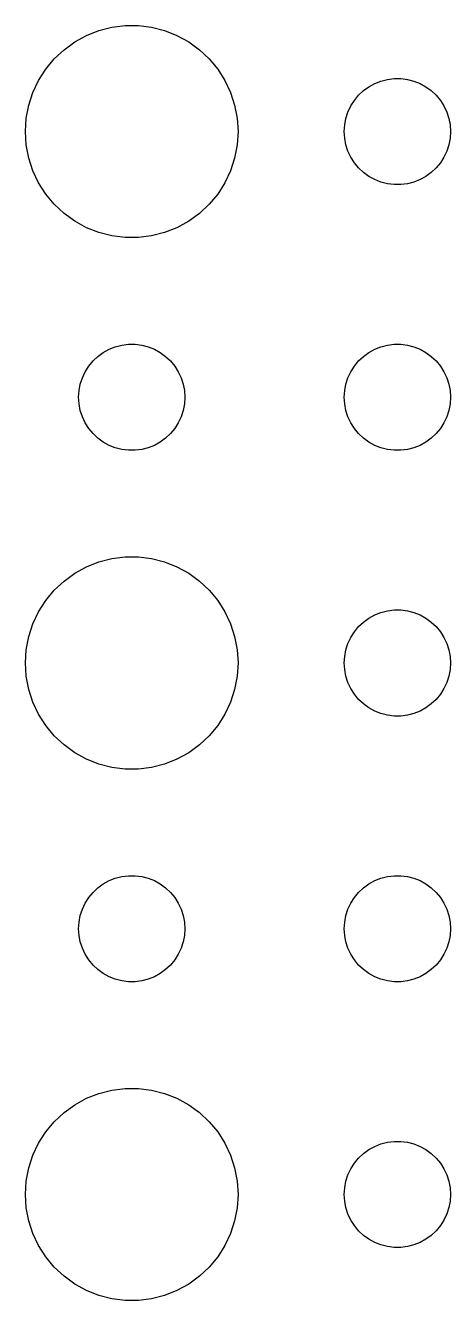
# Model space of a CAD drawing. Header units: metres. Extents: x -150 to 150, y -149 to 149.
# Drawn here: x 34.5 to 46.5, y -40.49 to -4.51 of the extents above; entities that cross this region are included whole.
import ezdxf

# ---------------------------------------------------------------- set-up
doc = ezdxf.new("R2010")
doc.units = ezdxf.units.M

msp = doc.modelspace()

# ---------------------------------------------------------------- linework, layer by layer
for p, q in [((36.2227, -4.78551), (36.5729, -4.64682)), ((36.5729, -4.64682), (36.9379, -4.55313)), ((36.9379, -4.55313), (37.3116, -4.50591)), ((37.3116, -4.50591), (37.6884, -4.50591)), ((37.6884, -4.50591), (38.0621, -4.55313)), ((38.0621, -4.55313), (38.427, -4.64682)), ((38.427, -4.64682), (38.7773, -4.78551)), ((35.5877, -5.18845), (35.8925, -4.96701)), ((35.8925, -4.96701), (36.2227, -4.78551)), ((38.7773, -4.78551), (39.1075, -4.96701)), ((39.1075, -4.96701), (39.4123, -5.18845)), ((35.3131, -5.44635), (35.5877, -5.18845)), ((39.4123, -5.18845), (39.6869, -5.44635)), ((34.8711, -6.05473), (35.0729, -5.73663)), ((35.0729, -5.73663), (35.3131, -5.44635)), ((39.6869, -5.44635), (39.927, -5.73663)), ((39.927, -5.73663), (40.1289, -6.05473)), ((34.7107, -6.39561), (34.8711, -6.05473)), ((40.1289, -6.05473), (40.2893, -6.39561)), ((44.3613, -6.14275), (44.5365, -6.07341)), ((44.5365, -6.07341), (44.7189, -6.02657)), ((44.7189, -6.02657), (44.9058, -6.00294)), ((44.9058, -6.00294), (45.0942, -6.00294)), ((45.0942, -6.00294), (45.2811, -6.02657)), ((45.2811, -6.02657), (45.4635, -6.07341)), ((45.4635, -6.07341), (45.6387, -6.14275)), ((34.5942, -6.75392), (34.7107, -6.39561)), ((40.2893, -6.39561), (40.4057, -6.75392)), ((43.7865, -6.61832), (43.9065, -6.47318)), ((43.9065, -6.47318), (44.0439, -6.34422)), ((44.0439, -6.34422), (44.1963, -6.23351)), ((44.1963, -6.23351), (44.3613, -6.14275)), ((45.6387, -6.14275), (45.8037, -6.23351)), ((45.8037, -6.23351), (45.9561, -6.34422)), ((45.9561, -6.34422), (46.0934, -6.47318)), ((46.0934, -6.47318), (46.2135, -6.61832)), ((34.5237, -7.12399), (34.5942, -6.75392)), ((40.4057, -6.75392), (40.4763, -7.12399)), ((43.6053, -6.9478), (43.6855, -6.77736)), ((43.6855, -6.77736), (43.7865, -6.61832)), ((46.2135, -6.61832), (46.3145, -6.77736)), ((46.3145, -6.77736), (46.3947, -6.9478)), ((34.5, -7.5), (34.5237, -7.12399)), ((40.4763, -7.12399), (40.5, -7.5)), ((43.5118, -7.312), (43.5471, -7.12695)), ((43.5471, -7.12695), (43.6053, -6.9478)), ((46.3947, -6.9478), (46.4529, -7.12695)), ((46.4529, -7.12695), (46.4882, -7.312)), ((34.5237, -7.87599), (34.5, -7.5)), ((40.5, -7.5), (40.4763, -7.87599)), ((43.5, -7.5), (43.5118, -7.312)), ((43.5118, -7.68799), (43.5, -7.5)), ((46.4882, -7.312), (46.5, -7.5)), ((46.5, -7.5), (46.4882, -7.68799)), ((34.5942, -8.24606), (34.5237, -7.87599)), ((40.4763, -7.87599), (40.4057, -8.24606)), ((43.5471, -7.87303), (43.5118, -7.68799)), ((43.6053, -8.05219), (43.5471, -7.87303)), ((46.4529, -7.87303), (46.3947, -8.05219)), ((46.4882, -7.68799), (46.4529, -7.87303)), ((34.7107, -8.60437), (34.5942, -8.24606)), ((40.4057, -8.24606), (40.2893, -8.60437)), ((43.6855, -8.22263), (43.6053, -8.05219)), ((43.7865, -8.38167), (43.6855, -8.22263)), ((46.3145, -8.22263), (46.2135, -8.38167)), ((46.3947, -8.05219), (46.3145, -8.22263)), ((34.8711, -8.94525), (34.7107, -8.60437)), ((40.2893, -8.60437), (40.1289, -8.94525)), ((43.9065, -8.52681), (43.7865, -8.38167)), ((44.0439, -8.65576), (43.9065, -8.52681)), ((46.0934, -8.52681), (45.9561, -8.65576)), ((46.2135, -8.38167), (46.0934, -8.52681)), ((35.0729, -9.26335), (34.8711, -8.94525)), ((40.1289, -8.94525), (39.927, -9.26335)), ((44.1963, -8.76648), (44.0439, -8.65576)), ((44.3613, -8.85724), (44.1963, -8.76648)), ((44.5365, -8.92657), (44.3613, -8.85724)), ((44.7189, -8.97342), (44.5365, -8.92657)), ((44.9058, -8.99704), (44.7189, -8.97342)), ((45.0942, -8.99704), (44.9058, -8.99704)), ((45.2811, -8.97342), (45.0942, -8.99704)), ((45.4635, -8.92657), (45.2811, -8.97342)), ((45.6387, -8.85724), (45.4635, -8.92657)), ((45.8037, -8.76648), (45.6387, -8.85724)), ((45.9561, -8.65576), (45.8037, -8.76648)), ((35.3131, -9.55363), (35.0729, -9.26335)), ((39.927, -9.26335), (39.6869, -9.55363)), ((35.5877, -9.81154), (35.3131, -9.55363)), ((39.6869, -9.55363), (39.4123, -9.81154)), ((35.8925, -10.033), (35.5877, -9.81154)), ((36.2227, -10.2145), (35.8925, -10.033)), ((39.1075, -10.033), (38.7773, -10.2145)), ((39.4123, -9.81154), (39.1075, -10.033)), ((36.5729, -10.3532), (36.2227, -10.2145)), ((36.9379, -10.4469), (36.5729, -10.3532)), ((38.427, -10.3532), (38.0621, -10.4469)), ((38.7773, -10.2145), (38.427, -10.3532)), ((37.3116, -10.4941), (36.9379, -10.4469)), ((37.6884, -10.4941), (37.3116, -10.4941)), ((38.0621, -10.4469), (37.6884, -10.4941)), ((36.6963, -13.7335), (36.8613, -13.6427)), ((36.8613, -13.6427), (37.0365, -13.5734)), ((37.0365, -13.5734), (37.2189, -13.5266)), ((37.2189, -13.5266), (37.4058, -13.5029)), ((37.4058, -13.5029), (37.5942, -13.5029)), ((37.5942, -13.5029), (37.7811, -13.5266)), ((37.7811, -13.5266), (37.9635, -13.5734)), ((37.9635, -13.5734), (38.1387, -13.6427)), ((38.1387, -13.6427), (38.3037, -13.7335)), ((44.1963, -13.7335), (44.3613, -13.6427)), ((44.3613, -13.6427), (44.5365, -13.5734)), ((44.5365, -13.5734), (44.7189, -13.5266)), ((44.7189, -13.5266), (44.9058, -13.5029)), ((44.9058, -13.5029), (45.0942, -13.5029)), ((45.0942, -13.5029), (45.2811, -13.5266)), ((45.2811, -13.5266), (45.4635, -13.5734)), ((45.4635, -13.5734), (45.6387, -13.6427)), ((45.6387, -13.6427), (45.8037, -13.7335)), ((36.2865, -14.1183), (36.4065, -13.9732)), ((36.4065, -13.9732), (36.5439, -13.8442)), ((36.5439, -13.8442), (36.6963, -13.7335)), ((38.3037, -13.7335), (38.4561, -13.8442)), ((38.4561, -13.8442), (38.5934, -13.9732)), ((38.5934, -13.9732), (38.7135, -14.1183)), ((43.7865, -14.1183), (43.9065, -13.9732)), ((43.9065, -13.9732), (44.0439, -13.8442)), ((44.0439, -13.8442), (44.1963, -13.7335)), ((45.8037, -13.7335), (45.9561, -13.8442)), ((45.9561, -13.8442), (46.0934, -13.9732)), ((46.0934, -13.9732), (46.2135, -14.1183)), ((36.1053, -14.4478), (36.1855, -14.2774)), ((36.1855, -14.2774), (36.2865, -14.1183)), ((38.7135, -14.1183), (38.8145, -14.2774)), ((38.8145, -14.2774), (38.8947, -14.4478)), ((43.6053, -14.4478), (43.6855, -14.2774)), ((43.6855, -14.2774), (43.7865, -14.1183)), ((46.2135, -14.1183), (46.3145, -14.2774)), ((46.3145, -14.2774), (46.3947, -14.4478)), ((36.0118, -14.812), (36.0471, -14.627)), ((36.0471, -14.627), (36.1053, -14.4478)), ((38.8947, -14.4478), (38.9529, -14.627)), ((38.9529, -14.627), (38.9882, -14.812)), ((43.5118, -14.812), (43.5471, -14.627)), ((43.5471, -14.627), (43.6053, -14.4478)), ((46.3947, -14.4478), (46.4529, -14.627)), ((46.4529, -14.627), (46.4882, -14.812)), ((36, -15), (36.0118, -14.812)), ((36.0118, -15.188), (36, -15)), ((38.9882, -14.812), (39, -15)), ((39, -15), (38.9882, -15.188)), ((43.5, -15), (43.5118, -14.812)), ((43.5118, -15.188), (43.5, -15)), ((46.4882, -14.812), (46.5, -15)), ((46.5, -15), (46.4882, -15.188)), ((36.0471, -15.373), (36.0118, -15.188)), ((36.1053, -15.5522), (36.0471, -15.373)), ((38.9529, -15.373), (38.8947, -15.5522)), ((38.9882, -15.188), (38.9529, -15.373)), ((43.5471, -15.373), (43.5118, -15.188)), ((43.6053, -15.5522), (43.5471, -15.373)), ((46.4529, -15.373), (46.3947, -15.5522)), ((46.4882, -15.188), (46.4529, -15.373)), ((36.1855, -15.7226), (36.1053, -15.5522)), ((36.2865, -15.8817), (36.1855, -15.7226)), ((38.8145, -15.7226), (38.7135, -15.8817)), ((38.8947, -15.5522), (38.8145, -15.7226)), ((43.6855, -15.7226), (43.6053, -15.5522)), ((43.7865, -15.8817), (43.6855, -15.7226)), ((46.3145, -15.7226), (46.2135, -15.8817)), ((46.3947, -15.5522), (46.3145, -15.7226)), ((36.4065, -16.0268), (36.2865, -15.8817)), ((36.5439, -16.1558), (36.4065, -16.0268)), ((36.6963, -16.2665), (36.5439, -16.1558)), ((38.4561, -16.1558), (38.3037, -16.2665)), ((38.5934, -16.0268), (38.4561, -16.1558)), ((38.7135, -15.8817), (38.5934, -16.0268)), ((43.9065, -16.0268), (43.7865, -15.8817)), ((44.0439, -16.1558), (43.9065, -16.0268)), ((44.1963, -16.2665), (44.0439, -16.1558)), ((45.9561, -16.1558), (45.8037, -16.2665)), ((46.0934, -16.0268), (45.9561, -16.1558)), ((46.2135, -15.8817), (46.0934, -16.0268)), ((36.8613, -16.3572), (36.6963, -16.2665)), ((37.0365, -16.4266), (36.8613, -16.3572)), ((37.2189, -16.4734), (37.0365, -16.4266)), ((37.4058, -16.497), (37.2189, -16.4734)), ((37.5942, -16.497), (37.4058, -16.497)), ((37.7811, -16.4734), (37.5942, -16.497)), ((37.9635, -16.4266), (37.7811, -16.4734)), ((38.1387, -16.3572), (37.9635, -16.4266)), ((38.3037, -16.2665), (38.1387, -16.3572)), ((44.3613, -16.3572), (44.1963, -16.2665)), ((44.5365, -16.4266), (44.3613, -16.3572)), ((44.7189, -16.4734), (44.5365, -16.4266)), ((44.9058, -16.497), (44.7189, -16.4734)), ((45.0942, -16.497), (44.9058, -16.497)), ((45.2811, -16.4734), (45.0942, -16.497)), ((45.4635, -16.4266), (45.2811, -16.4734)), ((45.6387, -16.3572), (45.4635, -16.4266)), ((45.8037, -16.2665), (45.6387, -16.3572)), ((35.8925, -19.967), (36.2227, -19.7855)), ((36.2227, -19.7855), (36.5729, -19.6468)), ((36.5729, -19.6468), (36.9379, -19.5531)), ((36.9379, -19.5531), (37.3116, -19.5059)), ((37.3116, -19.5059), (37.6884, -19.5059)), ((37.6884, -19.5059), (38.0621, -19.5531)), ((38.0621, -19.5531), (38.427, -19.6468)), ((38.427, -19.6468), (38.7773, -19.7855)), ((38.7773, -19.7855), (39.1075, -19.967)), ((35.5877, -20.1884), (35.8925, -19.967)), ((39.1075, -19.967), (39.4123, -20.1884)), ((35.0729, -20.7366), (35.3131, -20.4464)), ((35.3131, -20.4464), (35.5877, -20.1884)), ((39.4123, -20.1884), (39.6869, -20.4464)), ((39.6869, -20.4464), (39.927, -20.7366)), ((34.8711, -21.0547), (35.0729, -20.7366)), ((39.927, -20.7366), (40.1289, -21.0547)), ((34.7107, -21.3956), (34.8711, -21.0547)), ((40.1289, -21.0547), (40.2893, -21.3956)), ((44.1963, -21.2335), (44.3613, -21.1427)), ((44.3613, -21.1427), (44.5365, -21.0734)), ((44.5365, -21.0734), (44.7189, -21.0266)), ((44.7189, -21.0266), (44.9058, -21.003)), ((44.9058, -21.003), (45.0942, -21.003)), ((45.0942, -21.003), (45.2811, -21.0266)), ((45.2811, -21.0266), (45.4635, -21.0734)), ((45.4635, -21.0734), (45.6387, -21.1427)), ((45.6387, -21.1427), (45.8037, -21.2335)), ((34.5942, -21.7539), (34.7107, -21.3956)), ((40.2893, -21.3956), (40.4057, -21.7539)), ((43.7865, -21.6183), (43.9065, -21.4732)), ((43.9065, -21.4732), (44.0439, -21.3442)), ((44.0439, -21.3442), (44.1963, -21.2335)), ((45.8037, -21.2335), (45.9561, -21.3442)), ((45.9561, -21.3442), (46.0934, -21.4732)), ((46.0934, -21.4732), (46.2135, -21.6183)), ((34.5237, -22.124), (34.5942, -21.7539)), ((40.4057, -21.7539), (40.4763, -22.124)), ((43.5471, -22.127), (43.6053, -21.9478)), ((43.6053, -21.9478), (43.6855, -21.7774)), ((43.6855, -21.7774), (43.7865, -21.6183)), ((46.2135, -21.6183), (46.3145, -21.7774)), ((46.3145, -21.7774), (46.3947, -21.9478)), ((46.3947, -21.9478), (46.4529, -22.127)), ((34.5, -22.5), (34.5237, -22.124)), ((40.4763, -22.124), (40.5, -22.5)), ((43.5, -22.5), (43.5118, -22.312)), ((43.5118, -22.312), (43.5471, -22.127)), ((46.4529, -22.127), (46.4882, -22.312)), ((46.4882, -22.312), (46.5, -22.5)), ((34.5237, -22.876), (34.5, -22.5)), ((40.5, -22.5), (40.4763, -22.876)), ((43.5118, -22.688), (43.5, -22.5)), ((46.5, -22.5), (46.4882, -22.688)), ((34.5942, -23.2461), (34.5237, -22.876)), ((40.4763, -22.876), (40.4057, -23.2461)), ((43.5471, -22.873), (43.5118, -22.688)), ((43.6053, -23.0522), (43.5471, -22.873)), ((46.4529, -22.873), (46.3947, -23.0522)), ((46.4882, -22.688), (46.4529, -22.873)), ((34.7107, -23.6044), (34.5942, -23.2461)), ((40.4057, -23.2461), (40.2893, -23.6044)), ((43.6855, -23.2226), (43.6053, -23.0522)), ((43.7865, -23.3817), (43.6855, -23.2226)), ((43.9065, -23.5268), (43.7865, -23.3817)), ((46.2135, -23.3817), (46.0934, -23.5268)), ((46.3145, -23.2226), (46.2135, -23.3817)), ((46.3947, -23.0522), (46.3145, -23.2226)), ((34.8711, -23.9453), (34.7107, -23.6044)), ((40.2893, -23.6044), (40.1289, -23.9453)), ((44.0439, -23.6558), (43.9065, -23.5268)), ((44.1963, -23.7665), (44.0439, -23.6558)), ((45.9561, -23.6558), (45.8037, -23.7665)), ((46.0934, -23.5268), (45.9561, -23.6558)), ((35.0729, -24.2634), (34.8711, -23.9453)), ((40.1289, -23.9453), (39.927, -24.2634)), ((44.3613, -23.8572), (44.1963, -23.7665)), ((44.5365, -23.9266), (44.3613, -23.8572)), ((44.7189, -23.9734), (44.5365, -23.9266)), ((44.9058, -23.997), (44.7189, -23.9734)), ((45.0942, -23.997), (44.9058, -23.997)), ((45.2811, -23.9734), (45.0942, -23.997)), ((45.4635, -23.9266), (45.2811, -23.9734)), ((45.6387, -23.8572), (45.4635, -23.9266)), ((45.8037, -23.7665), (45.6387, -23.8572)), ((35.3131, -24.5536), (35.0729, -24.2634)), ((39.927, -24.2634), (39.6869, -24.5536)), ((35.5877, -24.8115), (35.3131, -24.5536)), ((35.8925, -25.033), (35.5877, -24.8115)), ((39.4123, -24.8115), (39.1075, -25.033)), ((39.6869, -24.5536), (39.4123, -24.8115)), ((36.2227, -25.2145), (35.8925, -25.033)), ((39.1075, -25.033), (38.7773, -25.2145)), ((36.5729, -25.3532), (36.2227, -25.2145)), ((36.9379, -25.4469), (36.5729, -25.3532)), ((37.3116, -25.4941), (36.9379, -25.4469)), ((37.6884, -25.4941), (37.3116, -25.4941)), ((38.0621, -25.4469), (37.6884, -25.4941)), ((38.427, -25.3532), (38.0621, -25.4469)), ((38.7773, -25.2145), (38.427, -25.3532)), ((36.5439, -28.8442), (36.6963, -28.7335)), ((36.6963, -28.7335), (36.8613, -28.6427)), ((36.8613, -28.6427), (37.0365, -28.5734)), ((37.0365, -28.5734), (37.2189, -28.5266)), ((37.2189, -28.5266), (37.4058, -28.503)), ((37.4058, -28.503), (37.5942, -28.503)), ((37.5942, -28.503), (37.7811, -28.5266)), ((37.7811, -28.5266), (37.9635, -28.5734)), ((37.9635, -28.5734), (38.1387, -28.6427)), ((38.1387, -28.6427), (38.3037, -28.7335)), ((38.3037, -28.7335), (38.4561, -28.8442)), ((44.0439, -28.8442), (44.1963, -28.7335)), ((44.1963, -28.7335), (44.3613, -28.6427)), ((44.3613, -28.6427), (44.5365, -28.5734)), ((44.5365, -28.5734), (44.7189, -28.5266)), ((44.7189, -28.5266), (44.9058, -28.503)), ((44.9058, -28.503), (45.0942, -28.503)), ((45.0942, -28.503), (45.2811, -28.5266)), ((45.2811, -28.5266), (45.4635, -28.5734)), ((45.4635, -28.5734), (45.6387, -28.6427)), ((45.6387, -28.6427), (45.8037, -28.7335)), ((45.8037, -28.7335), (45.9561, -28.8442)), ((36.1855, -29.2774), (36.2865, -29.1183)), ((36.2865, -29.1183), (36.4065, -28.9732)), ((36.4065, -28.9732), (36.5439, -28.8442)), ((38.4561, -28.8442), (38.5934, -28.9732)), ((38.5934, -28.9732), (38.7135, -29.1183)), ((38.7135, -29.1183), (38.8145, -29.2774)), ((43.6855, -29.2774), (43.7865, -29.1183)), ((43.7865, -29.1183), (43.9065, -28.9732)), ((43.9065, -28.9732), (44.0439, -28.8442)), ((45.9561, -28.8442), (46.0934, -28.9732)), ((46.0934, -28.9732), (46.2135, -29.1183)), ((46.2135, -29.1183), (46.3145, -29.2774)), ((36.0471, -29.627), (36.1053, -29.4478)), ((36.1053, -29.4478), (36.1855, -29.2774)), ((38.8145, -29.2774), (38.8947, -29.4478)), ((38.8947, -29.4478), (38.9529, -29.627)), ((43.5471, -29.627), (43.6053, -29.4478)), ((43.6053, -29.4478), (43.6855, -29.2774)), ((46.3145, -29.2774), (46.3947, -29.4478)), ((46.3947, -29.4478), (46.4529, -29.627)), ((36, -30), (36.0118, -29.812)), ((36.0118, -29.812), (36.0471, -29.627)), ((38.9529, -29.627), (38.9882, -29.812)), ((38.9882, -29.812), (39, -30)), ((43.5, -30), (43.5118, -29.812)), ((43.5118, -29.812), (43.5471, -29.627)), ((46.4529, -29.627), (46.4882, -29.812)), ((46.4882, -29.812), (46.5, -30)), ((36.0118, -30.188), (36, -30)), ((36.0471, -30.373), (36.0118, -30.188)), ((38.9882, -30.188), (38.9529, -30.373)), ((39, -30), (38.9882, -30.188)), ((43.5118, -30.188), (43.5, -30)), ((43.5471, -30.373), (43.5118, -30.188)), ((46.4882, -30.188), (46.4529, -30.373)), ((46.5, -30), (46.4882, -30.188)), ((36.1053, -30.5522), (36.0471, -30.373)), ((36.1855, -30.7226), (36.1053, -30.5522)), ((38.8947, -30.5522), (38.8145, -30.7226)), ((38.9529, -30.373), (38.8947, -30.5522)), ((43.6053, -30.5522), (43.5471, -30.373)), ((43.6855, -30.7226), (43.6053, -30.5522)), ((46.3947, -30.5522), (46.3145, -30.7226)), ((46.4529, -30.373), (46.3947, -30.5522)), ((36.2865, -30.8817), (36.1855, -30.7226)), ((36.4065, -31.0268), (36.2865, -30.8817)), ((38.7135, -30.8817), (38.5934, -31.0268)), ((38.8145, -30.7226), (38.7135, -30.8817)), ((43.7865, -30.8817), (43.6855, -30.7226)), ((43.9065, -31.0268), (43.7865, -30.8817)), ((46.2135, -30.8817), (46.0934, -31.0268)), ((46.3145, -30.7226), (46.2135, -30.8817)), ((36.5439, -31.1558), (36.4065, -31.0268)), ((36.6963, -31.2665), (36.5439, -31.1558)), ((36.8613, -31.3572), (36.6963, -31.2665)), ((38.3037, -31.2665), (38.1387, -31.3572)), ((38.4561, -31.1558), (38.3037, -31.2665)), ((38.5934, -31.0268), (38.4561, -31.1558)), ((44.0439, -31.1558), (43.9065, -31.0268)), ((44.1963, -31.2665), (44.0439, -31.1558)), ((44.3613, -31.3572), (44.1963, -31.2665)), ((45.8037, -31.2665), (45.6387, -31.3572)), ((45.9561, -31.1558), (45.8037, -31.2665)), ((46.0934, -31.0268), (45.9561, -31.1558)), ((37.0365, -31.4266), (36.8613, -31.3572)), ((37.2189, -31.4734), (37.0365, -31.4266)), ((37.4058, -31.497), (37.2189, -31.4734)), ((37.5942, -31.497), (37.4058, -31.497)), ((37.7811, -31.4734), (37.5942, -31.497)), ((37.9635, -31.4266), (37.7811, -31.4734)), ((38.1387, -31.3572), (37.9635, -31.4266)), ((44.5365, -31.4266), (44.3613, -31.3572)), ((44.7189, -31.4734), (44.5365, -31.4266)), ((44.9058, -31.497), (44.7189, -31.4734)), ((45.0942, -31.497), (44.9058, -31.497)), ((45.2811, -31.4734), (45.0942, -31.497)), ((45.4635, -31.4266), (45.2811, -31.4734)), ((45.6387, -31.3572), (45.4635, -31.4266)), ((36.9379, -34.5531), (37.3116, -34.5059)), ((37.3116, -34.5059), (37.6884, -34.5059)), ((37.6884, -34.5059), (38.0621, -34.5531)), ((35.8925, -34.967), (36.2227, -34.7855)), ((36.2227, -34.7855), (36.5729, -34.6468)), ((36.5729, -34.6468), (36.9379, -34.5531)), ((38.0621, -34.5531), (38.427, -34.6468)), ((38.427, -34.6468), (38.7773, -34.7855)), ((38.7773, -34.7855), (39.1075, -34.967)), ((35.3131, -35.4464), (35.5877, -35.1885)), ((35.5877, -35.1885), (35.8925, -34.967)), ((39.1075, -34.967), (39.4123, -35.1885)), ((39.4123, -35.1885), (39.6869, -35.4464)), ((35.0729, -35.7366), (35.3131, -35.4464)), ((39.6869, -35.4464), (39.927, -35.7366)), ((34.8711, -36.0547), (35.0729, -35.7366)), ((39.927, -35.7366), (40.1289, -36.0547)), ((34.7107, -36.3956), (34.8711, -36.0547)), ((40.1289, -36.0547), (40.2893, -36.3956)), ((43.9065, -36.4732), (44.0439, -36.3442)), ((44.0439, -36.3442), (44.1963, -36.2335)), ((44.1963, -36.2335), (44.3613, -36.1428)), ((44.3613, -36.1428), (44.5365, -36.0734)), ((44.5365, -36.0734), (44.7189, -36.0266)), ((44.7189, -36.0266), (44.9058, -36.003)), ((44.9058, -36.003), (45.0942, -36.003)), ((45.0942, -36.003), (45.2811, -36.0266)), ((45.2811, -36.0266), (45.4635, -36.0734)), ((45.4635, -36.0734), (45.6387, -36.1428)), ((45.6387, -36.1428), (45.8037, -36.2335)), ((45.8037, -36.2335), (45.9561, -36.3442)), ((45.9561, -36.3442), (46.0934, -36.4732)), ((34.5942, -36.7539), (34.7107, -36.3956)), ((40.2893, -36.3956), (40.4057, -36.7539)), ((43.6855, -36.7774), (43.7865, -36.6183)), ((43.7865, -36.6183), (43.9065, -36.4732)), ((46.0934, -36.4732), (46.2135, -36.6183)), ((46.2135, -36.6183), (46.3145, -36.7774)), ((34.5237, -37.124), (34.5942, -36.7539)), ((40.4057, -36.7539), (40.4763, -37.124)), ((43.5471, -37.127), (43.6053, -36.9478)), ((43.6053, -36.9478), (43.6855, -36.7774)), ((46.3145, -36.7774), (46.3947, -36.9478)), ((46.3947, -36.9478), (46.4529, -37.127)), ((34.5, -37.5), (34.5237, -37.124)), ((40.4763, -37.124), (40.5, -37.5)), ((43.5, -37.5), (43.5118, -37.312)), ((43.5118, -37.312), (43.5471, -37.127)), ((46.4529, -37.127), (46.4882, -37.312)), ((46.4882, -37.312), (46.5, -37.5)), ((34.5237, -37.876), (34.5, -37.5)), ((40.5, -37.5), (40.4763, -37.876)), ((43.5118, -37.688), (43.5, -37.5)), ((43.5471, -37.873), (43.5118, -37.688)), ((46.4882, -37.688), (46.4529, -37.873)), ((46.5, -37.5), (46.4882, -37.688)), ((34.5942, -38.2461), (34.5237, -37.876)), ((40.4763, -37.876), (40.4057, -38.2461)), ((43.6053, -38.0522), (43.5471, -37.873)), ((43.6855, -38.2226), (43.6053, -38.0522)), ((46.3947, -38.0522), (46.3145, -38.2226)), ((46.4529, -37.873), (46.3947, -38.0522)), ((34.7107, -38.6044), (34.5942, -38.2461)), ((40.4057, -38.2461), (40.2893, -38.6044)), ((43.7865, -38.3817), (43.6855, -38.2226)), ((43.9065, -38.5268), (43.7865, -38.3817)), ((46.2135, -38.3817), (46.0934, -38.5268)), ((46.3145, -38.2226), (46.2135, -38.3817)), ((34.8711, -38.9453), (34.7107, -38.6044)), ((40.2893, -38.6044), (40.1289, -38.9453)), ((44.0439, -38.6558), (43.9065, -38.5268)), ((44.1963, -38.7665), (44.0439, -38.6558)), ((44.3613, -38.8572), (44.1963, -38.7665)), ((44.5365, -38.9266), (44.3613, -38.8572)), ((45.6387, -38.8572), (45.4635, -38.9266)), ((45.8037, -38.7665), (45.6387, -38.8572)), ((45.9561, -38.6558), (45.8037, -38.7665)), ((46.0934, -38.5268), (45.9561, -38.6558)), ((35.0729, -39.2634), (34.8711, -38.9453)), ((40.1289, -38.9453), (39.927, -39.2634)), ((44.7189, -38.9734), (44.5365, -38.9266)), ((44.9058, -38.997), (44.7189, -38.9734)), ((45.0942, -38.997), (44.9058, -38.997)), ((45.2811, -38.9734), (45.0942, -38.997)), ((45.4635, -38.9266), (45.2811, -38.9734)), ((35.3131, -39.5536), (35.0729, -39.2634)), ((35.5877, -39.8115), (35.3131, -39.5536)), ((39.6869, -39.5536), (39.4123, -39.8115)), ((39.927, -39.2634), (39.6869, -39.5536)), ((35.8925, -40.033), (35.5877, -39.8115)), ((39.4123, -39.8115), (39.1075, -40.033)), ((36.2227, -40.2145), (35.8925, -40.033)), ((36.5729, -40.3532), (36.2227, -40.2145)), ((38.7773, -40.2145), (38.427, -40.3532)), ((39.1075, -40.033), (38.7773, -40.2145)), ((36.9379, -40.4469), (36.5729, -40.3532)), ((37.3116, -40.4941), (36.9379, -40.4469)), ((37.6884, -40.4941), (37.3116, -40.4941)), ((38.0621, -40.4469), (37.6884, -40.4941)), ((38.427, -40.3532), (38.0621, -40.4469))]:
    msp.add_line(p, q)

doc.saveas('drawing.dxf')
